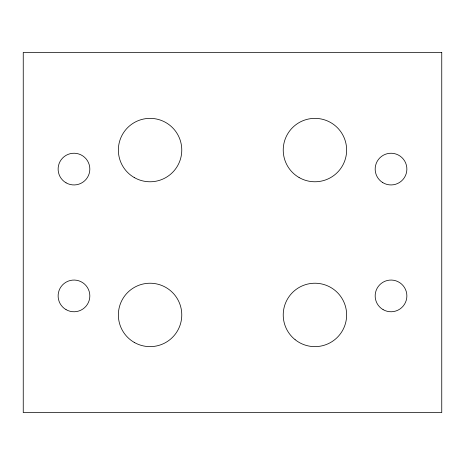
<?xml version="1.0" encoding="UTF-8"?>
<svg xmlns="http://www.w3.org/2000/svg" width="465" height="465" viewBox="0 0 465 465"><rect width="100%" height="100%" fill="white"/><g stroke="black" fill="none" stroke-linecap="round" stroke-linejoin="round"><path stroke-width="0.7" d="M441.75 52.417L23.25 52.417L23.25 412.583L441.75 412.583L441.75 52.417M66.053 309.638A15.851 15.851 0 0 0 89.832 295.909A15.851 15.851 0 0 0 66.053 282.179A15.851 15.851 0 0 0 66.053 309.638M383.096 309.638A15.851 15.851 0 0 0 406.875 295.909A15.851 15.851 0 0 0 383.096 282.179A15.851 15.851 0 0 0 383.096 309.638M66.053 182.821A15.851 15.851 0 0 0 89.832 169.091A15.851 15.851 0 0 0 66.053 155.362A15.851 15.851 0 0 0 66.053 182.821M382.776 182.629A15.851 15.851 0 0 0 406.869 169.463A15.851 15.851 0 0 0 383.422 155.182A15.851 15.851 0 0 0 382.776 182.629M134.216 177.525A31.707 31.707 0 0 0 181.774 150.067A31.707 31.707 0 0 0 134.216 122.609A31.707 31.707 0 0 0 134.216 177.525M134.216 342.391A31.707 31.707 0 0 0 181.774 314.933A31.707 31.707 0 0 0 134.216 287.475A31.707 31.707 0 0 0 134.216 342.391M299.082 177.525A31.707 31.707 0 0 0 346.634 150.067A31.707 31.707 0 0 0 299.082 122.609A31.707 31.707 0 0 0 299.082 177.525M295.124 339.688A31.707 31.707 0 0 0 346.274 319.705A31.707 31.707 0 0 0 303.395 285.4A31.707 31.707 0 0 0 295.124 339.688"/></g></svg>
